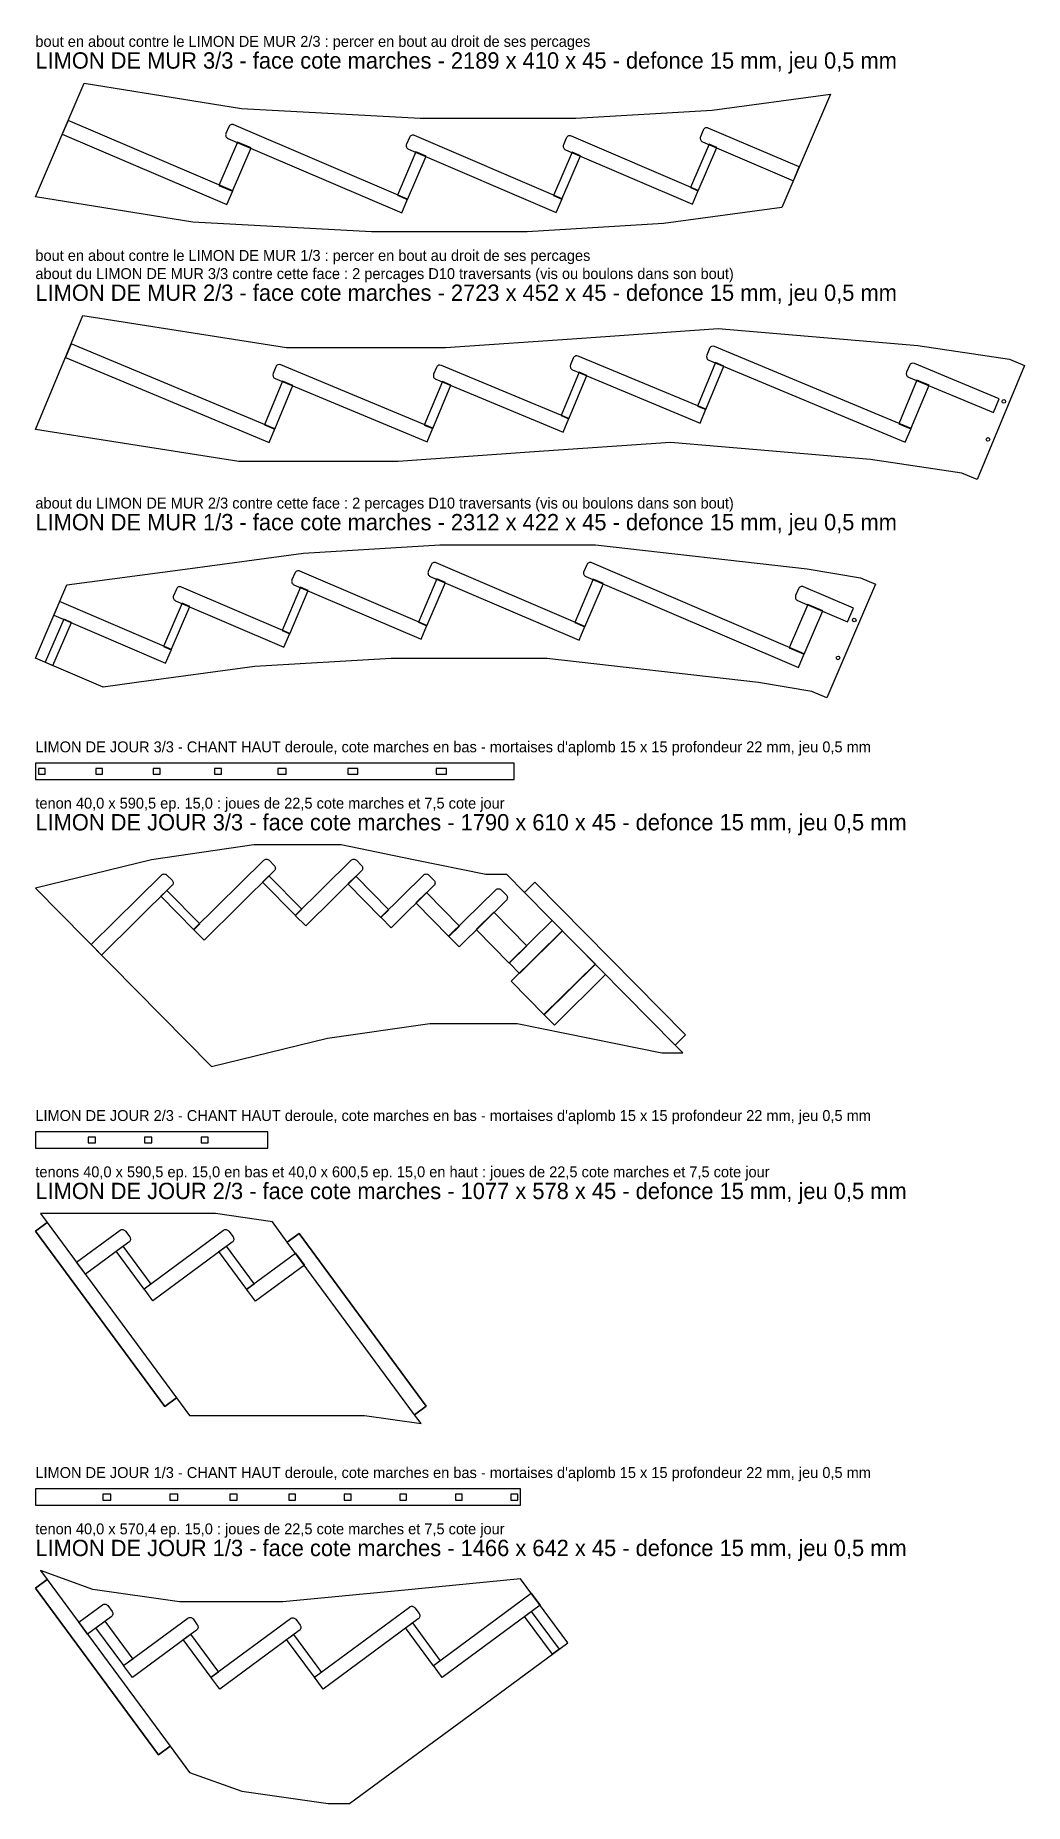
# Model space of a CAD drawing. Header units: millimetres. Extents: x 0 to 2723, y 0 to 4868.
import ezdxf

# ---------------------------------------------------------------- set-up
doc = ezdxf.new("R2010")
doc.units = ezdxf.units.MM
for name, color, linetype in [('DECOUPE', 7, 'CONTINUOUS'), ('DEFONCE', 1, 'CONTINUOUS'), ('MORTAISE', 2, 'CONTINUOUS'), ('PERCAGE', 30, 'CONTINUOUS'), ('TENON', 6, 'CONTINUOUS'), ('TEXTE', 3, 'CONTINUOUS')]:
    doc.layers.add(name, color=color, linetype=linetype)

msp = doc.modelspace()

# ---------------------------------------------------------------- linework, layer by layer
at = {"layer": 'DECOUPE'}
for points in [[(133.973, 4736.38), (567.521, 4666.654), (1058.916, 4639.586), (1487.174, 4639.586), (1862.295, 4662.367), (2188.291, 4706.21), (2054.318, 4393.718), (1728.322, 4349.875), (1353.201, 4327.094), (924.943, 4327.094), (433.548, 4354.162), (0, 4423.888)], [(130.93, 4097.094), (690.92, 4008.388), (1129.13, 4008.388), (1504.012, 4034.813), (1879.023, 4061.184), (2428.982, 4014.555), (2681.17, 3976.507), (2722.699, 3959.178), (2591.769, 3645.399), (2550.239, 3662.728), (2298.051, 3700.776), (1748.093, 3747.405), (1373.082, 3721.034), (998.2, 3694.609), (559.99, 3694.609), (0, 3783.315)], [(86.196, 3354.932), (412.191, 3398.775), (738.187, 3442.617), (1113.308, 3465.399), (1541.567, 3465.399), (2124.492, 3399.089), (2270.633, 3374.482), (2311.992, 3356.75), (2178.019, 3044.258), (2136.66, 3061.99), (1990.519, 3086.597), (1407.594, 3152.906), (979.335, 3152.906), (604.214, 3130.125), (278.219, 3086.283), (186.457, 3073.942), (0, 3153.88)], [(0, 2819.258), (1317.882, 2819.258), (1317.882, 2864.258), (0, 2864.258)], [(1297.361, 2558.058), (1239.563, 2558.058), (1040.422, 2598.658), (841.28, 2639.258), (600.978, 2639.258), (319.516, 2598.658), (0, 2520.523), (484.546, 2029.285), (804.062, 2107.42), (1085.525, 2148.02), (1325.827, 2148.02), (1524.968, 2107.42), (1724.11, 2066.82), (1781.907, 2066.82), (1760.84, 2088.178), (1789.317, 2116.268), (1374.612, 2536.7), (1346.135, 2508.61)], [(0, 1804.285), (639.407, 1804.285), (639.407, 1849.285), (0, 1849.285)], [(652.185, 1601.77), (496.094, 1624.285), (211.719, 1624.285), (14.394, 1624.285), (32.196, 1600.138), (0, 1576.402), (356.346, 1093.049), (388.542, 1116.785), (423.843, 1068.902), (621.168, 1068.902), (905.544, 1068.902), (1061.635, 1046.386), (1043.833, 1070.533), (1076.029, 1094.269), (725.597, 1569.601), (693.4, 1545.865)], [(0, 821.386), (1335.658, 821.386), (1335.658, 866.386), (0, 866.386)], [(1335.535, 618.819), (1008.137, 587.101), (680.739, 555.384), (396.363, 555.384), (158.523, 589.691), (14.394, 641.386), (32.196, 617.239), (0, 593.503), (338.481, 134.381), (370.678, 158.117), (423.843, 86.002), (567.972, 34.308), (805.813, 0), (864.794, 0), (1010.821, 107.656), (1238.081, 275.201), (1465.342, 442.746)]]:
    msp.add_lwpolyline(points, close=True, dxfattribs=at)
at = {"layer": 'DEFONCE'}
for points in [[(73.882, 4596.218), (526.978, 4401.965), (543.133, 4439.648), (90.037, 4633.901)], [(504.944, 4454.932), (542.739, 4438.728), (593.865, 4557.981), (556.071, 4574.185)], [(996.291, 4427.884), (1024.239, 4415.903), (1075.365, 4535.155), (1047.418, 4547.137)], [(1426.378, 4427.101), (1449.41, 4417.226), (1500.537, 4536.479), (1477.504, 4546.353)], [(1803.016, 4449.232), (1824.155, 4440.169), (1875.281, 4559.421), (1854.142, 4568.484)], [(82.614, 3981.302), (643.239, 3747.37), (659.027, 3785.208), (98.402, 4019.14)], [(1822.036, 3847.392), (1845.166, 3837.74), (1895.131, 3957.484), (1872.002, 3967.135)], [(630.309, 3796.108), (658.642, 3784.285), (708.607, 3904.029), (680.274, 3915.852)], [(1070.401, 3795.322), (1093.529, 3785.672), (1143.494, 3905.416), (1120.367, 3915.066)], [(1446.806, 3821.112), (1468.033, 3812.255), (1517.998, 3931.998), (1496.772, 3940.855)], [(2376.491, 3798.886), (2409.592, 3785.074), (2459.557, 3904.818), (2426.457, 3918.63)], [(1054.246, 3252.17), (1077.278, 3242.295), (1128.405, 3361.548), (1105.372, 3371.422)], [(1484.286, 3251.406), (1512.233, 3239.424), (1563.36, 3358.677), (1535.412, 3370.659)], [(678.908, 3229.482), (700.047, 3220.419), (751.173, 3339.671), (730.034, 3348.734)], [(50.535, 3271.754), (358.29, 3139.813), (374.445, 3177.495), (66.691, 3309.437)], [(352.912, 3185.639), (374.051, 3176.576), (425.177, 3295.829), (404.038, 3304.892)], [(2075.02, 3181.749), (2115.97, 3164.192), (2167.097, 3283.445), (2126.146, 3301.001)], [(27.113, 3142.256), (48.252, 3133.193), (99.182, 3251.986), (78.043, 3261.049)], [(733.774, 2462.283), (715.933, 2444.685), (624.818, 2537.059), (642.659, 2554.657)], [(972.697, 2460.922), (951.048, 2439.569), (859.932, 2531.943), (881.581, 2553.297)], [(452.48, 2421.849), (436.105, 2405.698), (344.99, 2498.072), (361.364, 2514.223)], [(1167.416, 2415.961), (1138.14, 2387.084), (1047.024, 2479.458), (1076.301, 2508.335)], [(1352.773, 2361.764), (1304.348, 2313.998), (1213.232, 2406.372), (1261.657, 2454.138)], [(1450.914, 2402.384), (1332.437, 2285.521), (1303.645, 2314.71), (1422.122, 2431.573)], [(1541.328, 2310.722), (1400.281, 2171.596), (1309.165, 2263.97), (1450.212, 2403.096)], [(1569.417, 2282.244), (1428.371, 2143.119), (1399.579, 2172.308), (1540.626, 2311.434)], [(318.078, 1430.305), (299.565, 1416.656), (222.571, 1521.093), (241.084, 1534.741)], [(602.264, 1430.165), (582.093, 1415.294), (505.099, 1519.73), (525.269, 1534.601)], [(740.307, 1482.24), (605.829, 1383.098), (581.5, 1416.099), (715.978, 1515.241)], [(1389.238, 545.975), (1119.72, 347.276), (1095.39, 380.277), (1364.908, 578.976)], [(267.812, 397.87), (243.336, 379.826), (166.342, 484.262), (190.817, 502.307)], [(1114.496, 393.121), (1095.984, 379.472), (1018.989, 483.909), (1037.502, 497.557)], [(1441.597, 425.24), (1423.085, 411.592), (1346.387, 515.626), (1364.9, 529.274)], [(504.051, 362.382), (483.88, 347.512), (406.886, 451.948), (427.057, 466.819)], [(787.099, 361.403), (768.586, 347.755), (691.591, 452.191), (710.104, 465.839)]]:
    msp.add_lwpolyline(points, close=True, dxfattribs=at)
for points in [[(1008.478, 4379.139), (1024.633, 4416.822), (546.203, 4621.936, 0.414214), (532.415, 4616.423), (524.534, 4598.041, 0.414214), (530.048, 4584.253)], [(1433.649, 4380.462), (1449.804, 4418.145), (1043.258, 4592.441, 0.414214), (1029.471, 4586.928), (1021.59, 4568.546, 0.414214), (1027.103, 4554.758)], [(1808.393, 4403.405), (1824.549, 4441.088), (1475.126, 4590.894, 0.414214), (1461.338, 4585.381), (1453.458, 4566.999, 0.414214), (1458.971, 4553.211)], [(2086.136, 4467.935), (2102.292, 4505.617), (1851.981, 4612.932, 0.414214), (1838.193, 4607.419), (1830.313, 4589.037, 0.414214), (1835.826, 4575.249)], [(2394.189, 3748.159), (2409.977, 3785.997), (1869.19, 4011.651, 0.414214), (1855.457, 4006.004), (1847.755, 3987.546, 0.414214), (1853.402, 3973.813)], [(1078.125, 3748.757), (1093.914, 3786.595), (675.546, 3961.167, 0.414214), (661.812, 3955.52), (654.11, 3937.063, 0.414214), (659.757, 3923.329)], [(1452.629, 3775.34), (1468.418, 3813.178), (1117.556, 3959.581, 0.414214), (1103.822, 3953.935), (1096.121, 3935.477, 0.414214), (1101.767, 3921.743)], [(1829.762, 3800.825), (1845.551, 3838.663), (1494.179, 3985.28, 0.414214), (1480.445, 3979.633), (1472.744, 3961.175, 0.414214), (1478.391, 3947.442)], [(2636.748, 3829.798), (2652.537, 3867.636), (2419.148, 3965.022, 0.414214), (2405.415, 3959.375), (2397.713, 3940.917, 0.414214), (2403.36, 3927.184)], [(1496.472, 3202.661), (1512.627, 3240.343), (1102.994, 3415.963, 0.414214), (1089.206, 3410.45), (1081.326, 3392.068, 0.414214), (1086.839, 3378.28)], [(2100.209, 3127.429), (2116.365, 3165.112), (1531.253, 3415.963, 0.414214), (1517.465, 3410.45), (1509.584, 3392.068, 0.414214), (1515.097, 3378.28)], [(1061.517, 3205.532), (1077.672, 3243.214), (727.873, 3393.182, 0.414214), (714.085, 3387.669), (706.205, 3369.287, 0.414214), (711.718, 3355.499)], [(684.285, 3183.655), (700.441, 3221.338), (401.877, 3349.339, 0.414214), (388.09, 3343.826), (380.209, 3325.444, 0.414214), (385.722, 3311.656)], [(2235.439, 3253.057), (2251.595, 3290.74), (2114.178, 3349.654, 0.414214), (2100.39, 3344.14), (2092.509, 3325.759, 0.414214), (2098.023, 3311.971)], [(464.195, 2377.22), (435.403, 2406.41), (628.62, 2596.995, -0.414214), (643.469, 2596.893), (657.514, 2582.654, -0.414214), (657.412, 2567.805)], [(744.023, 2416.208), (715.231, 2445.397), (868.922, 2596.995, -0.414214), (883.771, 2596.893), (897.816, 2582.654, -0.414214), (897.714, 2567.805)], [(182.056, 2335.953), (153.264, 2365.143), (347.157, 2556.395, -0.414214), (362.006, 2556.293), (376.051, 2542.054, -0.414214), (375.949, 2527.205)], [(979.138, 2411.091), (950.346, 2440.281), (1068.063, 2556.395, -0.414214), (1082.912, 2556.293), (1096.957, 2542.054, -0.414214), (1096.855, 2527.205)], [(1166.23, 2358.606), (1137.438, 2387.795), (1267.205, 2515.795, -0.414214), (1282.054, 2515.693), (1296.098, 2501.454, -0.414214), (1295.997, 2486.605)], [(137.581, 1457.193), (113.251, 1490.194), (233.043, 1578.509, -0.414214), (247.725, 1576.288), (259.594, 1560.19, -0.414214), (257.373, 1545.508)], [(323.301, 1384.46), (298.972, 1417.461), (517.419, 1578.509, -0.414214), (532.101, 1576.288), (543.969, 1560.19, -0.414214), (541.749, 1545.508)], [(143.54, 466.21), (119.211, 499.211), (184.527, 547.364, -0.414214), (199.209, 545.144), (211.077, 529.046, -0.414214), (208.856, 514.363)], [(792.322, 315.559), (767.992, 348.56), (1029.461, 541.324, -0.414214), (1044.144, 539.104), (1056.012, 523.006, -0.414214), (1053.791, 508.323)], [(267.072, 347.63), (242.743, 380.631), (419.206, 510.726, -0.414214), (433.889, 508.506), (445.757, 492.408, -0.414214), (443.536, 477.725)], [(507.616, 315.316), (483.287, 348.317), (702.064, 509.607, -0.414214), (716.746, 507.386), (728.614, 491.288, -0.414214), (726.393, 476.606)]]:
    msp.add_lwpolyline(points, format="xyb", close=True, dxfattribs=at)
at = {"layer": 'MORTAISE'}
for points in [[(8.237, 2833.758), (26.712, 2833.758), (26.712, 2849.758), (8.237, 2849.758)], [(166.344, 2833.758), (184.819, 2833.758), (184.819, 2849.758), (166.344, 2849.758)], [(324.186, 2833.758), (343.822, 2833.758), (343.822, 2849.758), (324.186, 2849.758)], [(492.795, 2833.758), (512.431, 2833.758), (512.431, 2849.758), (492.795, 2849.758)], [(667.75, 2833.758), (689.82, 2833.758), (689.82, 2849.758), (667.75, 2849.758)], [(859.838, 2833.758), (887.754, 2833.758), (887.754, 2849.758), (859.838, 2849.758)], [(1103.357, 2833.758), (1131.272, 2833.758), (1131.272, 2849.758), (1103.357, 2849.758)], [(145.48, 1818.785), (165.116, 1818.785), (165.116, 1834.785), (145.48, 1834.785)], [(300.778, 1818.785), (320.414, 1818.785), (320.414, 1834.785), (300.778, 1834.785)], [(456.076, 1818.785), (475.712, 1818.785), (475.712, 1834.785), (456.076, 1834.785)], [(185.509, 835.886), (207.579, 835.886), (207.579, 851.886), (185.509, 851.886)], [(369.865, 835.886), (391.934, 835.886), (391.934, 851.886), (369.865, 851.886)], [(535.591, 835.886), (555.227, 835.886), (555.227, 851.886), (535.591, 851.886)], [(697.324, 835.886), (715.798, 835.886), (715.798, 851.886), (697.324, 851.886)], [(850.229, 835.886), (868.704, 835.886), (868.704, 851.886), (850.229, 851.886)], [(1003.135, 835.886), (1021.61, 835.886), (1021.61, 851.886), (1003.135, 851.886)], [(1156.04, 835.886), (1174.515, 835.886), (1174.515, 851.886), (1156.04, 851.886)], [(1308.946, 835.886), (1327.421, 835.886), (1327.421, 851.886), (1308.946, 851.886)]]:
    msp.add_lwpolyline(points, close=True, dxfattribs=at)
at = {"layer": 'PERCAGE'}
for centre in [(2665.443, 3860.265), (2621.8, 3755.672), (2253.777, 3258.398), (2209.12, 3154.234)]:
    msp.add_circle(centre, 5, dxfattribs=at)
at = {"layer": 'TENON'}
for points in [[(1789.317, 2116.268), (1760.84, 2088.178), (1346.135, 2508.61), (1374.612, 2536.7)], [(388.542, 1116.785), (356.346, 1093.049), (0, 1576.402), (32.196, 1600.138)], [(1076.029, 1094.269), (1043.833, 1070.533), (693.4, 1545.865), (725.597, 1569.601)], [(370.678, 158.117), (338.481, 134.381), (0, 593.503), (32.196, 617.239)]]:
    msp.add_lwpolyline(points, close=True, dxfattribs=at)

# ---------------------------------------------------------------- texts
at = {"layer": 'TEXTE'}
for s, height, p in [('bout en about contre le LIMON DE MUR 2/3 : percer en bout au droit de ses percages', 30, (0, 4836.38)), ('LIMON DE MUR 3/3 - face cote marches - 2189 x 410 x 45 - defonce 15 mm, jeu 0,5 mm', 45, (0, 4776.38)), ('bout en about contre le LIMON DE MUR 1/3 : percer en bout au droit de ses percages', 30, (0, 4247.094)), ('about du LIMON DE MUR 3/3 contre cette face : 2 percages D10 traversants (vis ou boulons dans son bout)', 30, (0, 4197.094)), ('LIMON DE MUR 2/3 - face cote marches - 2723 x 452 x 45 - defonce 15 mm, jeu 0,5 mm', 45, (0, 4137.094)), ('about du LIMON DE MUR 2/3 contre cette face : 2 percages D10 traversants (vis ou boulons dans son bout)', 30, (0, 3565.399)), ('LIMON DE MUR 1/3 - face cote marches - 2312 x 422 x 45 - defonce 15 mm, jeu 0,5 mm', 45, (0, 3505.399)), ("LIMON DE JOUR 3/3 - CHANT HAUT deroule, cote marches en bas - mortaises d'aplomb 15 x 15 profondeur 22 mm, jeu 0,5 mm", 30, (0, 2894.258)), ('tenon 40,0 x 590,5 ep. 15,0 : joues de 22,5 cote marches et 7,5 cote jour', 30, (0, 2739.258)), ('LIMON DE JOUR 3/3 - face cote marches - 1790 x 610 x 45 - defonce 15 mm, jeu 0,5 mm', 45, (0, 2679.258)), ("LIMON DE JOUR 2/3 - CHANT HAUT deroule, cote marches en bas - mortaises d'aplomb 15 x 15 profondeur 22 mm, jeu 0,5 mm", 30, (0, 1879.285)), ('tenons 40,0 x 590,5 ep. 15,0 en bas et 40,0 x 600,5 ep. 15,0 en haut : joues de 22,5 cote marches et 7,5 cote jour', 30, (0, 1724.285)), ('LIMON DE JOUR 2/3 - face cote marches - 1077 x 578 x 45 - defonce 15 mm, jeu 0,5 mm', 45, (0, 1664.285)), ("LIMON DE JOUR 1/3 - CHANT HAUT deroule, cote marches en bas - mortaises d'aplomb 15 x 15 profondeur 22 mm, jeu 0,5 mm", 30, (0, 896.386)), ('tenon 40,0 x 570,4 ep. 15,0 : joues de 22,5 cote marches et 7,5 cote jour', 30, (0, 741.386)), ('LIMON DE JOUR 1/3 - face cote marches - 1466 x 642 x 45 - defonce 15 mm, jeu 0,5 mm', 45, (0, 681.386))]:
    msp.add_text(s, height=height, dxfattribs=at).set_placement(p)

doc.saveas('drawing.dxf')
